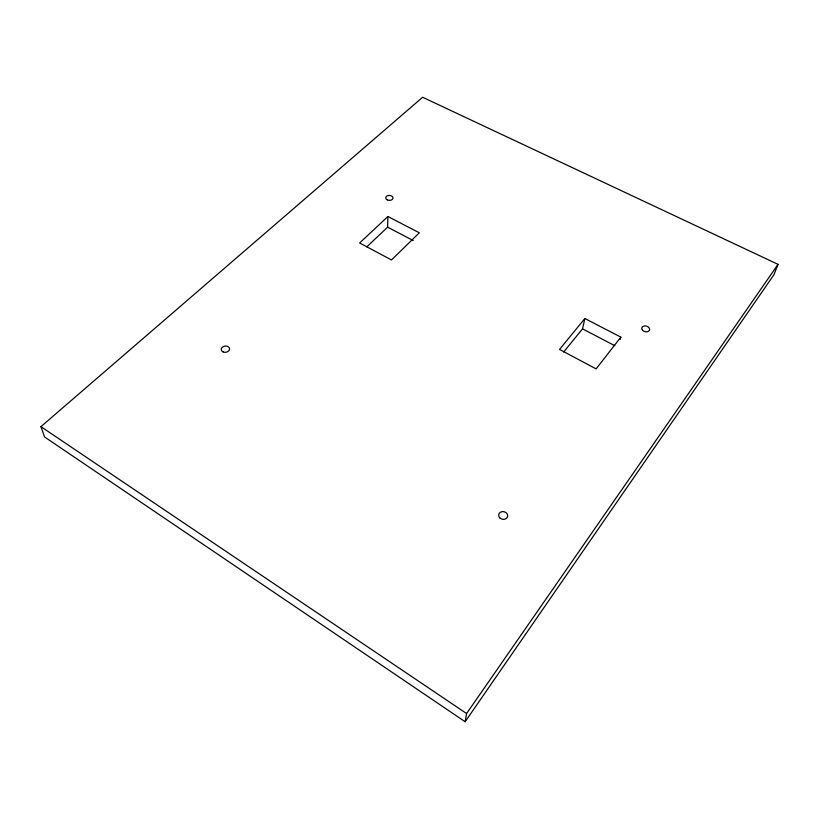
<?xml version="1.0" encoding="UTF-8"?>
<svg xmlns="http://www.w3.org/2000/svg" width="819" height="819" viewBox="0 0 819 819"><rect width="100%" height="100%" fill="white"/><g stroke="black" fill="none" stroke-linecap="round" stroke-linejoin="round"><path stroke-width="1.23" d="M366.83 246.816L387.592 227.18L387.899 216.513L419.338 232.791L391.502 259.951L359.633 242.987L387.899 216.513M465.131 721.744L466.595 713.544L778.05 264.353L422.635 97.256L40.95 426.648L44.574 436.957L465.131 721.744L773.955 274.682L778.05 264.353M563.677 351.996L582.524 328.859L584.868 318.509L620.843 337.141L620.239 339.424M620.843 337.141L596.119 368.898L559.531 349.426L584.868 318.509M387.592 227.18L413.175 240.52M582.524 328.859L614.772 345.679M40.95 426.648L466.595 713.544M499.856 517.936A4.566 3.87 12.4 0 0 507.514 516.871A4.566 3.87 12.4 0 0 502.149 511.629A4.566 3.87 12.4 0 0 499.856 517.936M642.546 330.282A4.013 2.897 14.9 0 0 649.334 330.477A4.013 2.897 14.9 0 0 645.188 325.911A4.013 2.897 14.9 0 0 642.546 330.282M387.244 199.856A3.634 2.467 2.3 0 0 392.977 198.218A3.634 2.467 2.3 0 0 387.868 195.618A3.634 2.467 2.3 0 0 387.244 199.856M223.106 351.924A4.187 3.133 -7.2 0 0 229.576 349.119A4.187 3.133 -7.2 0 0 223.526 346.468A4.187 3.133 -7.2 0 0 223.106 351.924"/></g></svg>
